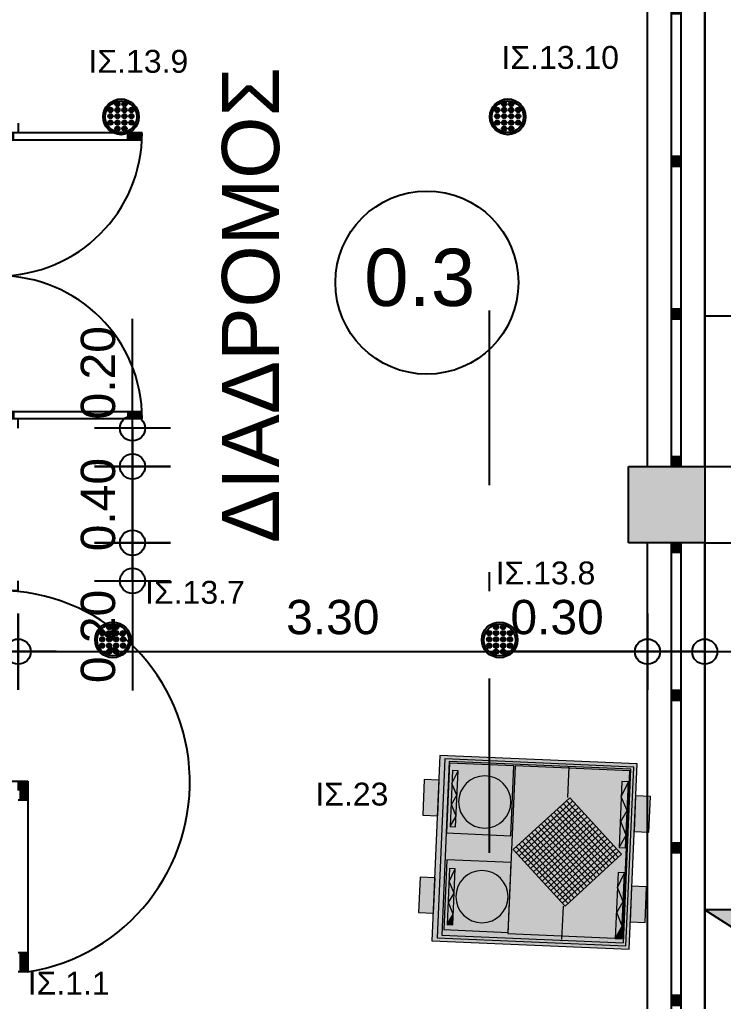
# Model space of a CAD drawing. Header units: metres. Extents: x 0 to 132, y -109 to 310.
# Drawn here: x 29.63 to 33.32, y 33.88 to 39.03 of the extents above; entities that cross this region are included whole.
import ezdxf

# ---------------------------------------------------------------- set-up
doc = ezdxf.new("R2010")
doc.units = ezdxf.units.M
doc.header["$LTSCALE"] = 0.036
doc.linetypes.add('DASHDOTX2', pattern=[50.8, 25.4, -12.7, 0, -12.7])
doc.layers.get('Defpoints').update_dxf_attribs({"color": 252})
for name, color, linetype in [('arxitektonika', 254, 'Continuous'), ('DIMBLK', 252, 'Continuous'), ('electext', 20, 'Continuous'), ('HLEK_FL001_SYMBOLS', 230, 'Continuous'), ('mihanologika text', 20, 'Continuous'), ('Parathira', 252, 'Continuous'), ('SYMBOLA', 160, 'Continuous')]:
    doc.layers.add(name, color=color, linetype=linetype)
doc.layers.add('fan enallaktis', color=162, linetype='Continuous', lineweight=0)
doc.layers.add('fan enallaktis hatch', color=141, linetype='Continuous', lineweight=0)
doc.styles.add('COMU-N', font='arial.ttf')
doc.styles.get("Standard").update_dxf_attribs({"font": 'arial.ttf'})
doc.dimstyles.new('CADWDOT', dxfattribs={"dimscale": 0.1, "dimtxt": 1.8, "dimasz": 0.08, "dimexe": 2, "dimexo": 0, "dimgap": 0.09, "dimtad": 0, "dimrnd": 0.001, "dimzin": 0, "dimdsep": 46, "dimtxsty": 'Standard', "dimblk1": 'ARTDIM', "dimblk2": 'ARTDIM', "dimsah": 1, "dimcen": 0.09, "dimdle": 0.05, "dimse1": 1, "dimse2": 1, "dimadec": 0, "dimazin": 0, "dimtfac": 1, "dimtmove": 0, "dimatfit": 3, "dimldrblk": 'ARTDIM', "dimfxl": 2, "dimtvp": 0.9999, "dimtolj": 1, "dimtzin": 0, "dimarcsym": 0})

# ---------------------------------------------------------------- blocks, each defined once
blk = doc.blocks.new('A$C4D975F44')
at = {"layer": 'Parathira'}
for p, q in [((-0.2, 1.55), (-0.2, 1.6)), ((0, 1.6), (0, 1.55)), ((0, 1.55), (-0.2, 1.55)), ((-0.1, 1.55), (-0.1, 1.5125)), ((0.65, 1.55), (-0.1, 1.55)), ((-0.025, 1.5125), (-0.025, 1.55)), ((0.575, 1.5125), (0.575, 1.55)), ((-0.1, 1.5425), (-0.025, 1.5425)), ((-0.1, 1.535), (-0.025, 1.535)), ((-0.1, 1.5275), (-0.025, 1.5275)), ((-0.1, 1.52), (-0.025, 1.52)), ((-0.1, 1.5125), (0.6491, 1.5125)), ((0.575, 1.5425), (0.65, 1.5425)), ((0.575, 1.535), (0.6498, 1.535)), ((0.575, 1.5275), (0.6497, 1.5275)), ((0.575, 1.52), (0.6494, 1.52)), ((-0.1, 0.0875), (0.6491, 0.0875)), ((-0.1, 0.05), (-0.1, 0.0875)), ((-0.1, 0.08), (-0.025, 0.08)), ((-0.1, 0.0725), (-0.025, 0.0725)), ((-0.1, 0.065), (-0.025, 0.065)), ((-0.1, 0.0575), (-0.025, 0.0575)), ((-0.025, 0.0875), (-0.025, 0.05)), ((0.575, 0.0875), (0.575, 0.05)), ((0.575, 0.08), (0.6494, 0.08)), ((0.575, 0.0725), (0.6497, 0.0725)), ((0.575, 0.065), (0.6498, 0.065)), ((0.575, 0.0575), (0.65, 0.0575)), ((-0.2, 0.05), (-0.2, 0)), ((0, 0.05), (-0.2, 0.05)), ((0.65, 0.05), (-0.1, 0.05)), ((0, 0), (0, 0.05))]:
    blk.add_line(p, q, dxfattribs=at)
for centre, start, end in [((-0.1, 1.55), 270, 0), ((-0.1, 0.05), 0, 90)]:
    blk.add_arc(centre, 0.75, start, end, dxfattribs=at)
blk = doc.blocks.new('A$C30F022F0')
at = {"layer": 'Parathira'}
for p, q in [((-0.2, -0.2), (-0.2, -0.25)), ((0, -0.25), (0, -0.2)), ((-0.2, -0.25), (0, -0.25)), ((-0.1, -0.25), (-0.15, -0.25)), ((-0.2, -1.25), (0, -1.25)), ((-0.2, -1.3), (-0.2, -1.25)), ((0, -1.25), (0.05, -1.25)), ((0, -1.25), (0, -1.3)), ((0.01, -1.25), (0.01, -1.35)), ((0.02, -1.25), (0.02, -1.35)), ((0.03, -1.25), (0.03, -1.35)), ((0.04, -1.25), (0.04, -1.35)), ((0.05, -1.25), (0.05, -2.2498)), ((0.05, -1.35), (0, -1.35)), ((0.05, -2.15), (0, -2.15)), ((0.01, -2.15), (0.01, -2.2498)), ((0.02, -2.15), (0.02, -2.2498)), ((0.03, -2.15), (0.03, -2.2498)), ((0.04, -2.15), (0.04, -2.2498)), ((0.05, -2.2498), (0, -2.2498))]:
    blk.add_line(p, q, dxfattribs=at)
blk.add_arc((-0.1058, -1.256), 1.006, 278.9092, 89.67, dxfattribs=at)
blk = doc.blocks.new('ARTDIM')
at = {"layer": 'DIMBLK'}
for p, q in [((0, -24.9975), (0, 24.9975)), ((-24.9975, 0), (24.9975, 0))]:
    blk.add_line(p, q, dxfattribs=at)
blk.add_circle((0, 0), 8.25, dxfattribs=at)
blk = doc.blocks.new('*D249')
at = {"layer": 'arxitektonika', "color": 0, "lineweight": -2}
for p, q in [((29.4182, 35.712), (28.6609, 35.712)), ((29.6102, 35.712), (29.4262, 35.712))]:
    blk.add_line(p, q, dxfattribs=at)
at = {"layer": 'Defpoints', "color": 0, "transparency": 16777216}
for p in [(29.6182, 35.712), (29.4182, 33.083), (29.6182, 33.083)]:
    blk.add_point(p, dxfattribs=at)
at = {"layer": 'arxitektonika', "color": 0, "lineweight": -2, "xscale": 0.008, "yscale": 0.008, "zscale": 0.008, "rotation": 180}
blk.add_blockref('ARTDIM', (29.4182, 35.712), dxfattribs=at)
at = {"layer": 'arxitektonika', "color": 0, "lineweight": -2, "xscale": 0.008, "yscale": 0.008, "zscale": 0.008}
blk.add_blockref('ARTDIM', (29.6182, 35.712), dxfattribs=at)
at = {"layer": 'arxitektonika', "color": 0, "insert": (28.9442, 35.892), "char_height": 0.18, "attachment_point": 5}
blk.add_mtext('\\A1;0.20', dxfattribs=at)
blk = doc.blocks.new('*D259')
at = {"layer": 'arxitektonika', "color": 0, "lineweight": -2}
for p, q in [((30.2178, 36.883), (30.2178, 37.4576)), ((30.2178, 36.691), (30.2178, 36.875))]:
    blk.add_line(p, q, dxfattribs=at)
at = {"layer": 'Defpoints', "color": 0, "transparency": 16777216}
for p in [(29.7956, 36.883), (30.2178, 36.883), (29.7956, 36.683)]:
    blk.add_point(p, dxfattribs=at)
at = {"layer": 'arxitektonika', "color": 0, "lineweight": -2, "xscale": 0.008, "yscale": 0.008, "zscale": 0.008}
for p, rotation in [((30.2178, 36.883), 90), ((30.2178, 36.683), 270)]:
    blk.add_blockref('ARTDIM', p, dxfattribs=dict(at, rotation=rotation))
at = {"layer": 'arxitektonika', "color": 0, "insert": (30.0378, 37.1743), "char_height": 0.18, "attachment_point": 5, "rotation": 90}
blk.add_mtext('\\A1;0.20', dxfattribs=at)
blk = doc.blocks.new('*D260')
at = {"layer": 'arxitektonika', "color": 0, "lineweight": -2}
blk.add_line((30.2178, 36.675), (30.2178, 36.291), dxfattribs=at)
at = {"layer": 'Defpoints', "color": 0, "transparency": 16777216}
for p in [(29.7956, 36.683), (29.7956, 36.283), (30.2178, 36.283)]:
    blk.add_point(p, dxfattribs=at)
at = {"layer": 'arxitektonika', "color": 0, "lineweight": -2, "xscale": 0.008, "yscale": 0.008, "zscale": 0.008}
for p, rotation in [((30.2178, 36.683), 90), ((30.2178, 36.283), 270)]:
    blk.add_blockref('ARTDIM', p, dxfattribs=dict(at, rotation=rotation))
at = {"layer": 'arxitektonika', "color": 0, "insert": (30.0378, 36.483), "char_height": 0.18, "attachment_point": 5, "rotation": 90}
blk.add_mtext('\\A1;0.40', dxfattribs=at)
blk = doc.blocks.new('*D261')
at = {"layer": 'arxitektonika', "color": 0, "lineweight": -2}
for p, q in [((30.2178, 36.275), (30.2178, 36.091)), ((30.2178, 36.083), (30.2178, 35.5084))]:
    blk.add_line(p, q, dxfattribs=at)
at = {"layer": 'Defpoints', "color": 0, "transparency": 16777216}
for p in [(29.7956, 36.283), (29.7956, 36.083), (30.2178, 36.083)]:
    blk.add_point(p, dxfattribs=at)
at = {"layer": 'arxitektonika', "color": 0, "lineweight": -2, "xscale": 0.008, "yscale": 0.008, "zscale": 0.008}
for p, rotation in [((30.2178, 36.283), 90), ((30.2178, 36.083), 270)]:
    blk.add_blockref('ARTDIM', p, dxfattribs=dict(at, rotation=rotation))
at = {"layer": 'arxitektonika', "color": 0, "insert": (30.0378, 35.7917), "char_height": 0.18, "attachment_point": 5, "rotation": 90}
blk.add_mtext('\\A1;0.20', dxfattribs=at)
blk = doc.blocks.new('A$C3D465094')
at = {"layer": 'Parathira'}
for p, q in [((0.175, 0), (0.175, -3.2)), ((0.225, 0), (0.175, 0)), ((0.175, 0), (0.175, -0.05)), ((0.185, 0), (0.185, -0.05)), ((0.195, 0), (0.195, -0.05)), ((0.205, 0), (0.205, -0.05)), ((0.215, 0), (0.215, -0.05)), ((0.225, 0), (0.225, -3.2)), ((0.225, -0.05), (0.225, 0)), ((0.175, -0.05), (0.225, -0.05)), ((0.225, -0.775), (0.175, -0.775)), ((0.175, -0.775), (0.175, -0.825)), ((0.185, -0.775), (0.185, -0.825)), ((0.195, -0.775), (0.195, -0.825)), ((0.205, -0.775), (0.205, -0.825)), ((0.215, -0.775), (0.215, -0.825)), ((0.225, -0.825), (0.225, -0.775)), ((0.175, -0.825), (0.225, -0.825)), ((0.225, -1.575), (0.175, -1.575)), ((0.175, -1.575), (0.175, -1.625)), ((0.185, -1.575), (0.185, -1.625)), ((0.195, -1.575), (0.195, -1.625)), ((0.205, -1.575), (0.205, -1.625)), ((0.215, -1.575), (0.215, -1.625)), ((0.225, -1.625), (0.225, -1.575)), ((0.175, -1.625), (0.225, -1.625)), ((0.225, -2.375), (0.175, -2.375)), ((0.175, -2.375), (0.175, -2.425)), ((0.185, -2.375), (0.185, -2.425)), ((0.195, -2.375), (0.195, -2.425)), ((0.205, -2.375), (0.205, -2.425)), ((0.215, -2.375), (0.215, -2.425)), ((0.225, -2.425), (0.225, -2.375)), ((0.175, -2.425), (0.225, -2.425)), ((0.225, -3.15), (0.175, -3.15)), ((0.175, -3.15), (0.175, -3.2)), ((0.185, -3.15), (0.185, -3.2)), ((0.195, -3.15), (0.195, -3.2)), ((0.205, -3.15), (0.205, -3.2)), ((0.215, -3.15), (0.215, -3.2)), ((0.225, -3.2), (0.225, -3.15)), ((0.175, -3.2), (0.225, -3.2))]:
    blk.add_line(p, q, dxfattribs=at)
blk = doc.blocks.new('*D262')
at = {"layer": 'arxitektonika', "color": 0, "lineweight": -2}
blk.add_line((29.6262, 35.712), (32.9102, 35.712), dxfattribs=at)
at = {"layer": 'Defpoints', "color": 0, "transparency": 16777216}
for p in [(32.9182, 35.712), (29.6182, 33.083), (32.9182, 33.083)]:
    blk.add_point(p, dxfattribs=at)
at = {"layer": 'arxitektonika', "color": 0, "lineweight": -2, "xscale": 0.008, "yscale": 0.008, "zscale": 0.008, "rotation": 180}
blk.add_blockref('ARTDIM', (29.6182, 35.712), dxfattribs=at)
at = {"layer": 'arxitektonika', "color": 0, "lineweight": -2, "xscale": 0.008, "yscale": 0.008, "zscale": 0.008}
blk.add_blockref('ARTDIM', (32.9182, 35.712), dxfattribs=at)
at = {"layer": 'arxitektonika', "color": 0, "insert": (31.2682, 35.892), "char_height": 0.18, "attachment_point": 5}
blk.add_mtext('\\A1;3.30', dxfattribs=at)
blk = doc.blocks.new('*D263')
at = {"layer": 'arxitektonika', "color": 0, "lineweight": -2}
for p, q in [((32.9182, 35.712), (32.1609, 35.712)), ((33.2102, 35.712), (32.9262, 35.712))]:
    blk.add_line(p, q, dxfattribs=at)
at = {"layer": 'Defpoints', "color": 0, "transparency": 16777216}
for p in [(32.9182, 36.283), (33.2182, 36.283), (33.2182, 35.712)]:
    blk.add_point(p, dxfattribs=at)
at = {"layer": 'arxitektonika', "color": 0, "lineweight": -2, "xscale": 0.008, "yscale": 0.008, "zscale": 0.008, "rotation": 180}
blk.add_blockref('ARTDIM', (32.9182, 35.712), dxfattribs=at)
at = {"layer": 'arxitektonika', "color": 0, "lineweight": -2, "xscale": 0.008, "yscale": 0.008, "zscale": 0.008}
blk.add_blockref('ARTDIM', (33.2182, 35.712), dxfattribs=at)
at = {"layer": 'arxitektonika', "color": 0, "insert": (32.4442, 35.892), "char_height": 0.18, "attachment_point": 5}
blk.add_mtext('\\A1;0.30', dxfattribs=at)
blk = doc.blocks.new('led downlight 26W xoneyto 18cm')
at = {"layer": 'HLEK_FL001_SYMBOLS'}
h = blk.add_hatch(color=256, dxfattribs=at)
h.paths.add_polyline_path([(45.0105, 62.6523, 1), (45.1976, 62.6523, 1)])
h.paths.add_polyline_path([(45.1872, 62.6523, 1), (45.0209, 62.6523, 1)], flags=16)
at = {"layer": 'HLEK_FL001_SYMBOLS', "linetype": 'Continuous', "lineweight": 0}
h = blk.add_hatch(color=11, dxfattribs=at)
h.dxf.hatch_style = 1
h.paths.add_polyline_path([(45.0985, 62.7188, 1), (45.0716, 62.7188, 1)])
h = blk.add_hatch(color=11, dxfattribs=at)
h.dxf.hatch_style = 1
h.paths.add_polyline_path([(45.1355, 62.7188, 1), (45.1087, 62.7188, 1)])
h = blk.add_hatch(color=11, dxfattribs=at)
h.dxf.hatch_style = 1
h.paths.add_polyline_path([(45.062, 62.688, 1), (45.0351, 62.688, 1)])
h = blk.add_hatch(color=11, dxfattribs=at)
h.dxf.hatch_style = 1
h.paths.add_polyline_path([(45.062, 62.6556, 1), (45.0351, 62.6556, 1)])
h = blk.add_hatch(color=11, dxfattribs=at)
h.dxf.hatch_style = 1
h.paths.add_polyline_path([(45.0985, 62.688, 1), (45.0716, 62.688, 1)])
h = blk.add_hatch(color=11, dxfattribs=at)
h.dxf.hatch_style = 1
h.paths.add_polyline_path([(45.0985, 62.6556, 1), (45.0716, 62.6556, 1)])
h = blk.add_hatch(color=11, dxfattribs=at)
h.dxf.hatch_style = 1
h.paths.add_polyline_path([(45.1355, 62.688, 1), (45.1087, 62.688, 1)])
h = blk.add_hatch(color=11, dxfattribs=at)
h.dxf.hatch_style = 1
h.paths.add_polyline_path([(45.1355, 62.6556, 1), (45.1087, 62.6556, 1)])
h = blk.add_hatch(color=11, dxfattribs=at)
h.dxf.hatch_style = 1
h.paths.add_polyline_path([(45.172, 62.688, 1), (45.1452, 62.688, 1)])
h = blk.add_hatch(color=11, dxfattribs=at)
h.dxf.hatch_style = 1
h.paths.add_polyline_path([(45.172, 62.6556, 1), (45.1452, 62.6556, 1)])
h = blk.add_hatch(color=11, dxfattribs=at)
h.dxf.hatch_style = 1
h.paths.add_polyline_path([(45.062, 62.6219, 1), (45.0351, 62.6219, 1)])
h = blk.add_hatch(color=11, dxfattribs=at)
h.dxf.hatch_style = 1
h.paths.add_polyline_path([(45.0985, 62.6219, 1), (45.0716, 62.6219, 1)])
h = blk.add_hatch(color=11, dxfattribs=at)
h.dxf.hatch_style = 1
h.paths.add_polyline_path([(45.0985, 62.5906, 1), (45.0716, 62.5906, 1)])
h = blk.add_hatch(color=11, dxfattribs=at)
h.dxf.hatch_style = 1
h.paths.add_polyline_path([(45.1355, 62.6219, 1), (45.1087, 62.6219, 1)])
h = blk.add_hatch(color=11, dxfattribs=at)
h.dxf.hatch_style = 1
h.paths.add_polyline_path([(45.1355, 62.5906, 1), (45.1087, 62.5906, 1)])
h = blk.add_hatch(color=11, dxfattribs=at)
h.dxf.hatch_style = 1
h.paths.add_polyline_path([(45.172, 62.6219, 1), (45.1452, 62.6219, 1)])
at = {"layer": 'HLEK_FL001_SYMBOLS'}
for radius in [0.0936, 0.0831]:
    blk.add_circle((45.1041, 62.6523), radius, dxfattribs=at)
at = {"layer": 'HLEK_FL001_SYMBOLS', "linetype": 'Continuous', "lineweight": 0}
for centre in [(45.0851, 62.7188), (45.1221, 62.7188), (45.0486, 62.688), (45.0486, 62.6556), (45.0851, 62.688), (45.0851, 62.6556), (45.1221, 62.688), (45.1221, 62.6556), (45.1586, 62.688), (45.1586, 62.6556), (45.0486, 62.6219), (45.0851, 62.6219), (45.0851, 62.5906), (45.1221, 62.6219), (45.1221, 62.5906), (45.1586, 62.6219)]:
    blk.add_circle(centre, 0.0134, dxfattribs=at)
blk = doc.blocks.new('gY1_a36')
at = {"layer": 'SYMBOLA', "color": 0}
blk.add_solid([(0.15, 0.075), (0.15, -0.075), (0, 0)], dxfattribs=at)
blk = doc.blocks.new('gY1_a40')
at = {"layer": 'SYMBOLA'}
for points in [[(0.15, 0.075), (0.15, -0.075), (0, 0)], [(0.01, 0), (0.31, 0.075), (0.285, 0)], [(0.31, -0.075), (0.285, 0), (0.01, 0)]]:
    blk.add_solid(points, dxfattribs=at)
blk = doc.blocks.new('fan enallaktis')
at = {"layer": 'fan enallaktis hatch'}
for points in [[(-1.2878, 0.0641), (-0.0609, 0.0641), (-0.0609, 1.2155), (-1.2878, 1.2155), (-1.2878, 1.0449), (-1.2842, 1.0449), (-1.2842, 0.824), (-1.2878, 0.824)], [(-1.2878, 0.439), (-1.2842, 0.439), (-1.2842, 0.2181), (-1.2878, 0.2181), (-1.2878, 0.0641), (-0.0609, 0.0641), (-0.0609, 1.2155), (-1.2878, 1.2155)], [(-1.2878, 0.0641), (-0.0609, 0.0641), (-0.0609, 0.824), (-0.0627, 0.824), (-0.0627, 1.0449), (-0.0609, 1.0449), (-0.0609, 1.2155), (-1.2878, 1.2155)], [(-1.2878, 0.0641), (-0.0609, 0.0641), (-0.0609, 0.263), (-0.0627, 0.263), (-0.0627, 0.4839), (-0.0609, 0.4839), (-0.0609, 1.2155), (-1.2878, 1.2155)], [(-1.2878, 0.0641), (-0.0609, 0.0641), (-0.0609, 0.824), (-0.0627, 0.824), (-0.0627, 1.0449), (-0.0609, 1.0449), (-0.0609, 1.2155), (-1.2878, 1.2155)], [(-1.2878, 0.0641), (-0.0609, 0.0641), (-0.0609, 1.2155), (-1.2878, 1.2155), (-1.2878, 1.0449), (-1.2842, 1.0449), (-1.2842, 0.824), (-1.2878, 0.824)], [(-1.1961, 0.8431), (-1.1619, 0.9144), (-1.1933, 0.9743), (-1.1619, 1.0456), (-1.1961, 1.1112)], [(-1.1619, 1.0456), (-1.1619, 1.1112), (-1.1961, 1.1112)], [(-0.151, 0.8366), (-0.1107, 0.9204), (-0.1476, 0.9909), (-0.1107, 1.0748), (-0.1503, 1.1507), (-0.151, 1.1507)], [(-0.1107, 1.0748), (-0.1107, 1.1507), (-0.1503, 1.1507)], [(-1.2878, 1.0449), (-1.377, 1.0449), (-1.377, 0.824), (-1.2878, 0.824)], [(-1.1933, 0.9743), (-1.1619, 0.9144), (-1.1619, 1.0456)], [(-0.8257, 0.9287, 1), (-1.1502, 0.9287, 1)], [(-0.1107, 1.0748), (-0.1476, 0.9909), (-0.1107, 0.9204)], [(-0.0609, 0.824), (0.0301, 0.824), (0.0301, 1.0449), (-0.0609, 1.0449)], [(-1.1619, 0.9144), (-1.1961, 0.8431), (-1.1619, 0.7633)], [(-0.1107, 0.9204), (-0.151, 0.8366), (-0.1107, 0.7426)], [(-1.1961, 0.7633), (-1.1619, 0.7633), (-1.1961, 0.8431)], [(-0.151, 0.8366), (-0.151, 0.7426), (-0.1107, 0.7426)], [(-0.151, 0.2717), (-0.1107, 0.3556), (-0.1476, 0.426), (-0.1107, 0.5099), (-0.151, 0.5871)], [(-0.1107, 0.5871), (-0.151, 0.5871), (-0.1107, 0.5099)], [(-0.1107, 0.5099), (-0.1476, 0.426), (-0.1107, 0.3556)], [(-1.2878, 0.439), (-1.377, 0.439), (-1.377, 0.2181), (-1.2878, 0.2181)], [(-0.0609, 0.263), (0.0301, 0.263), (0.0301, 0.4839), (-0.0609, 0.4839)], [(-0.1107, 0.1778), (-0.1107, 0.3556), (-0.151, 0.2717)], [(-0.151, 0.1778), (-0.1107, 0.1778), (-0.151, 0.2717)]]:
    blk.add_hatch(color=256, dxfattribs=at).paths.add_polyline_path(points)
h = blk.add_hatch(color=256, dxfattribs=at)
h.paths.add_polyline_path([(-1.2878, 1.0449), (-1.2842, 1.0449), (-1.2842, 0.824), (-1.2878, 0.824), (-1.2878, 0.439), (-1.2842, 0.439), (-1.2842, 0.2181), (-1.2878, 0.2181), (-1.2878, 0.0641), (-0.0609, 0.0641), (-0.0609, 0.263), (-0.0627, 0.263), (-0.0627, 0.4839), (-0.0609, 0.4839), (-0.0609, 0.824), (-0.0627, 0.824), (-0.0627, 1.0449), (-0.0609, 1.0449), (-0.0609, 1.2155), (-1.2878, 1.2155)])
h.paths.add_polyline_path([(-1.2551, 0.0851), (-0.0819, 0.0851), (-0.0819, 1.1956), (-1.2551, 1.1956)], flags=16)
h.paths.add_polyline_path([(-1.2265, 1.178), (-0.0987, 1.178), (-0.0987, 0.0995), (-1.2265, 0.0995)], flags=0)
h.paths.add_polyline_path([(-1.2161, 1.1431), (-0.8172, 1.1431), (-0.8172, 1.1507), (-0.151, 1.1507), (-0.151, 1.1519), (-0.1058, 1.1519), (-0.1058, 0.1091), (-0.8172, 0.1091), (-0.8172, 0.7097), (-1.2161, 0.7097)], flags=0)
h.paths.add_polyline_path([(-1.1961, 1.1112), (-1.1619, 1.1112), (-1.1619, 0.7633), (-1.1961, 0.7633)], flags=0)
h.paths.add_polyline_path([(-0.8257, 0.9287, -1), (-1.1502, 0.9287, -1)], flags=0)
h.paths.add_polyline_path([(-1.0821, 1.0511), (-0.8379, 0.929), (-1.0821, 0.8069)], flags=0)
h.paths.add_polyline_path([(-1.2243, 0.5433), (-0.825, 0.5433), (-0.825, 0.1098), (-1.2243, 0.1098)], flags=0)
h.paths.add_polyline_path([(-1.2043, 0.5031), (-1.1701, 0.5031), (-1.1701, 0.1552), (-1.2043, 0.1552)], flags=0)
h.paths.add_polyline_path([(-0.8339, 0.3409, -1), (-1.1583, 0.3409, -1)], flags=0)
h.paths.add_polyline_path([(-0.4706, 0.966), (-0.1336, 0.629), (-0.4706, 0.292), (-0.8077, 0.629)], flags=0)
h.paths.add_polyline_path([(-0.7696, 0.6299), (-0.4704, 0.9291), (-0.1713, 0.6299), (-0.4704, 0.3308)], flags=0)
h.paths.add_polyline_path([(-0.7338, 0.6309), (-0.4704, 0.8942), (-0.2071, 0.6309), (-0.4704, 0.3676)], flags=0)
h.paths.add_polyline_path([(-0.6954, 0.6324), (-0.4704, 0.8574), (-0.2455, 0.6324), (-0.4704, 0.4075)], flags=0)
h.paths.add_polyline_path([(-0.657, 0.6309), (-0.4704, 0.8175), (-0.2838, 0.6309), (-0.4704, 0.4443)], flags=0)
h.paths.add_polyline_path([(-0.6204, 0.6307), (-0.4704, 0.7807), (-0.3205, 0.6307), (-0.4704, 0.4807)], flags=0)
h.paths.add_polyline_path([(-0.5838, 0.6309), (-0.4704, 0.7442), (-0.3571, 0.6309), (-0.4704, 0.5176)], flags=0)
h.paths.add_polyline_path([(-0.5454, 0.6324), (-0.4704, 0.7074), (-0.3955, 0.6324), (-0.4704, 0.5574)], flags=0)
h.paths.add_polyline_path([(-0.5071, 0.6309), (-0.4704, 0.6675), (-0.4338, 0.6309), (-0.4704, 0.5943)], flags=0)
h.paths.add_polyline_path([(-0.9019, 0.4626), (-0.9019, 0.2185), (-1.1461, 0.3405)], flags=0)
h.paths.add_polyline_path([(-0.151, 0.5871), (-0.1107, 0.5871), (-0.1107, 0.1778), (-0.151, 0.1778)], flags=0)
h = blk.add_hatch(color=256, dxfattribs=at)
h.paths.add_polyline_path([(-1.2161, 0.7097), (-1.2161, 1.1431), (-0.8172, 1.1431), (-0.8172, 1.1507), (-0.151, 1.1507), (-0.151, 1.1519), (-0.1107, 1.1519), (-0.1107, 1.1507), (-0.1058, 1.1507), (-0.1058, 0.1091), (-0.4829, 0.1091), (-0.4829, 0.0995), (-0.0987, 0.0995), (-0.0987, 1.178), (-1.2265, 1.178), (-1.2265, 0.0995), (-0.4829, 0.0995), (-0.4829, 0.1091), (-0.8172, 0.1091), (-0.8172, 0.7097)])
h.paths.add_polyline_path([(-0.825, 0.5433), (-0.825, 0.1098), (-1.2243, 0.1098), (-1.2243, 0.5433)], flags=16)
h.paths.add_polyline_path([(-1.1701, 0.5031), (-1.1701, 0.1552), (-1.2043, 0.1552), (-1.2043, 0.5031)], flags=0)
h.paths.add_polyline_path([(-0.8339, 0.3409, -1), (-1.1583, 0.3409, -1)], flags=0)
h.paths.add_polyline_path([(-0.9019, 0.4626), (-0.9019, 0.2185), (-1.1461, 0.3405)], flags=0)
h = blk.add_hatch(color=256, dxfattribs=at)
h.paths.add_polyline_path([(-0.8172, 0.1091), (-0.1058, 0.1091), (-0.1058, 1.1507), (-0.8168, 1.1507), (-0.8168, 0.7097), (-0.8172, 0.7097)])
h.paths.add_polyline_path([(-0.8257, 0.9287, 1), (-1.1502, 0.9287, 1)])
h.paths.add_polyline_path([(-0.8379, 0.929), (-1.0821, 0.8069), (-1.0821, 1.0511)], flags=16)
h.paths.add_polyline_path([(-1.1619, 1.1112), (-1.1619, 0.7633), (-1.1961, 0.7633), (-1.1961, 1.1112)])
h = blk.add_hatch(color=256, dxfattribs=at)
h.paths.add_polyline_path([(-0.8168, 1.1507), (-0.8168, 0.7097), (-0.8172, 0.7097), (-0.8172, 0.1091), (-0.1058, 0.1091), (-0.1058, 0.7426), (-0.151, 0.7426), (-0.151, 1.1507)])
h.paths.add_polyline_path([(-0.4706, 0.966), (-0.1336, 0.629), (-0.4706, 0.292), (-0.8077, 0.629)], flags=16)
h.paths.add_polyline_path([(-0.4704, 0.9291), (-0.1713, 0.6299), (-0.4704, 0.3308), (-0.7696, 0.6299)], flags=0)
h.paths.add_polyline_path([(-0.4704, 0.8942), (-0.2071, 0.6309), (-0.4704, 0.3676), (-0.7338, 0.6309)], flags=0)
h.paths.add_polyline_path([(-0.2455, 0.6324), (-0.4704, 0.4075), (-0.6954, 0.6324), (-0.4704, 0.8574)], flags=0)
h.paths.add_polyline_path([(-0.2838, 0.6309), (-0.4704, 0.4443), (-0.657, 0.6309), (-0.4704, 0.8175)], flags=0)
h.paths.add_polyline_path([(-0.3205, 0.6307), (-0.4704, 0.4807), (-0.6204, 0.6307), (-0.4704, 0.7807)], flags=0)
h.paths.add_polyline_path([(-0.3571, 0.6309), (-0.4704, 0.5176), (-0.5838, 0.6309), (-0.4704, 0.7442)], flags=0)
h.paths.add_polyline_path([(-0.3955, 0.6324), (-0.4704, 0.5574), (-0.5454, 0.6324), (-0.4704, 0.7074)], flags=0)
h.paths.add_polyline_path([(-0.4338, 0.6309), (-0.4704, 0.5943), (-0.5071, 0.6309), (-0.4704, 0.6675)], flags=0)
h.paths.add_polyline_path([(-0.151, 0.5871), (-0.1107, 0.5871), (-0.1107, 0.1778), (-0.151, 0.1778)], flags=16)
h = blk.add_hatch(color=256, dxfattribs=at)
h.paths.add_polyline_path([(-1.2243, 0.1098), (-0.825, 0.1098), (-0.825, 0.5433), (-1.2243, 0.5433)])
h.paths.add_polyline_path([(-0.8339, 0.3409, 1), (-1.1583, 0.3409, 1)], flags=16)
h.paths.add_polyline_path([(-1.1461, 0.3405), (-0.9019, 0.4626), (-0.9019, 0.2185)], flags=0)
at = {"layer": 'fan enallaktis'}
for p, q in [((-0.4829, 0.966), (-0.4829, 1.173)), ((-1.1961, 1.1112), (-1.1619, 1.0456)), ((-0.151, 1.1519), (-0.1107, 1.0748)), ((-1.1619, 1.0456), (-1.1933, 0.9743)), ((-0.1107, 1.0748), (-0.1476, 0.9909)), ((-0.1476, 0.9909), (-0.1107, 0.9204)), ((-1.1619, 0.9144), (-1.1961, 0.8431)), ((-1.1933, 0.9743), (-1.1619, 0.9144)), ((-0.7877, 0.6119), (-0.4516, 0.9479)), ((-0.7702, 0.5944), (-0.4342, 0.9305)), ((-0.5057, 0.9295), (-0.1697, 0.5934)), ((-0.4883, 0.947), (-0.1522, 0.6109)), ((-0.1107, 0.9204), (-0.151, 0.8366)), ((-0.7518, 0.576), (-0.4157, 0.9121)), ((-0.7319, 0.5561), (-0.3958, 0.8921)), ((-0.7135, 0.5376), (-0.3774, 0.8737)), ((-0.6953, 0.5194), (-0.3592, 0.8555)), ((-0.5807, 0.8545), (-0.2446, 0.5185)), ((-0.5625, 0.8727), (-0.2264, 0.5367)), ((-0.5441, 0.8912), (-0.208, 0.5551)), ((-0.5241, 0.9111), (-0.1881, 0.575)), ((-1.1961, 0.8431), (-1.1619, 0.7633)), ((-0.6768, 0.501), (-0.3408, 0.8371)), ((-0.6569, 0.4811), (-0.3208, 0.8171)), ((-0.6385, 0.4627), (-0.3024, 0.7987)), ((-0.6375, 0.7978), (-0.3014, 0.4617)), ((-0.6191, 0.8162), (-0.283, 0.4801)), ((-0.5991, 0.8361), (-0.2631, 0.5)), ((-0.151, 0.8366), (-0.1107, 0.7426)), ((-0.6941, 0.7412), (-0.358, 0.4051)), ((-0.6741, 0.7611), (-0.338, 0.4251)), ((-0.6557, 0.7795), (-0.3196, 0.4435)), ((-0.6203, 0.4444), (-0.2842, 0.7805)), ((-0.6019, 0.426), (-0.2658, 0.7621)), ((-0.5819, 0.4061), (-0.2458, 0.7422)), ((-0.7491, 0.6861), (-0.413, 0.3501)), ((-0.7307, 0.7046), (-0.3946, 0.3685)), ((-0.7125, 0.7228), (-0.3764, 0.3867)), ((-0.5635, 0.3877), (-0.2274, 0.7237)), ((-0.5453, 0.3695), (-0.2092, 0.7055)), ((-0.5269, 0.351), (-0.1908, 0.6871)), ((-0.7875, 0.6478), (-0.4514, 0.3117)), ((-0.7691, 0.6662), (-0.433, 0.3301)), ((-0.5069, 0.3311), (-0.1708, 0.6672)), ((-0.4885, 0.3127), (-0.1524, 0.6488)), ((-0.151, 0.5871), (-0.1107, 0.5099)), ((-1.2043, 0.5031), (-1.1701, 0.4376)), ((-0.1107, 0.5099), (-0.1476, 0.426)), ((-1.1701, 0.4376), (-1.2014, 0.3663)), ((-1.2014, 0.3663), (-1.1701, 0.3064)), ((-0.1476, 0.426), (-0.1107, 0.3556)), ((-1.1701, 0.3064), (-1.2043, 0.2351)), ((-0.1107, 0.3556), (-0.151, 0.2717)), ((-0.4829, 0.292), (-0.4829, 0.0996)), ((-0.151, 0.2717), (-0.1107, 0.1778)), ((-1.2043, 0.2351), (-1.1701, 0.1552))]:
    blk.add_line(p, q, dxfattribs=at)
for points in [[(-1.2878, 1.2155), (-0.0609, 1.2155), (-0.0609, 0.0641), (-1.2878, 0.0641)], [(-1.2551, 1.1956), (-0.0819, 1.1956), (-0.0819, 0.0851), (-1.2551, 0.0851)], [(-1.2265, 1.178), (-0.0987, 1.178), (-0.0987, 0.0995), (-1.2265, 0.0995)], [(-1.2161, 1.1431), (-0.8168, 1.1431), (-0.8168, 0.7097), (-1.2161, 0.7097)], [(-1.1961, 1.1112), (-1.1619, 1.1112), (-1.1619, 0.7633), (-1.1961, 0.7633)], [(-0.8172, 1.1507), (-0.1058, 1.1507), (-0.1058, 0.1091), (-0.8172, 0.1091)], [(-0.151, 1.1519), (-0.1107, 1.1519), (-0.1107, 0.7426), (-0.151, 0.7426)], [(-1.377, 1.0449), (-1.2842, 1.0449), (-1.2842, 0.824), (-1.377, 0.824)], [(-0.0627, 1.0449), (0.0301, 1.0449), (0.0301, 0.824), (-0.0627, 0.824)], [(-0.4706, 0.292), (-0.1336, 0.629), (-0.4706, 0.966), (-0.8077, 0.629)], [(-0.151, 0.5871), (-0.1107, 0.5871), (-0.1107, 0.1778), (-0.151, 0.1778)], [(-1.2243, 0.5433), (-0.825, 0.5433), (-0.825, 0.1098), (-1.2243, 0.1098)], [(-1.2043, 0.5031), (-1.1701, 0.5031), (-1.1701, 0.1552), (-1.2043, 0.1552)], [(-1.377, 0.439), (-1.2842, 0.439), (-1.2842, 0.2181), (-1.377, 0.2181)], [(-0.0627, 0.4839), (0.0301, 0.4839), (0.0301, 0.263), (-0.0627, 0.263)]]:
    blk.add_lwpolyline(points, close=True, dxfattribs=at)
for centre in [(-0.9879, 0.9287), (-0.9961, 0.3409)]:
    blk.add_circle(centre, 0.1622, dxfattribs=at)
at = {"layer": 'fan enallaktis', "xscale": 1.627830749999999, "yscale": 1.627830749999999, "zscale": 1.627830749999999, "rotation": 180}
blk.add_blockref('gY1_a36', (-0.8379, 0.9298), dxfattribs=at)
at = {"layer": 'fan enallaktis', "color": 240}
for p, xscale, yscale, zscale, rotation in [((-0.3247, 0.8385), 0.5471699999999998, 0.5471699999999998, 0.5471699999999998, 46.90418803826589), ((-0.6305, 0.8287), 0.5471699999999997, 0.5471699999999997, 0.5471699999999997, 139.998246099921), ((-0.7718, 0.3355), 0.5471699999999998, 0.5471699999999998, 0.5471699999999998, 41.27729920653211), ((-0.1746, 0.3136), 0.5471699999999999, 0.5471699999999999, 0.5471699999999999, 142.2600130889486)]:
    blk.add_blockref('gY1_a40', p, dxfattribs=dict(at, xscale=xscale, yscale=yscale, zscale=zscale, rotation=rotation))
at = {"layer": 'fan enallaktis', "xscale": 1.627830749999999, "yscale": 1.627830749999999, "zscale": 1.627830749999999}
blk.add_blockref('gY1_a36', (-1.1461, 0.3397), dxfattribs=at)

msp = doc.modelspace()

# ---------------------------------------------------------------- hatches: boundary and pattern name
at = {"layer": 'arxitektonika'}
msp.add_hatch(color=256, dxfattribs=at).paths.add_polyline_path([(32.8182, 36.283), (33.2182, 36.283), (33.2182, 36.683), (32.8182, 36.683)])
h = msp.add_hatch(color=256, dxfattribs=at)
h.paths.add_polyline_path([(34.1182, 34.3587), (33.6182, 34.3587), (33.6182, 34.1028), (33.687, 34.0587)])
h.paths.add_polyline_path([(33.6182, 34.3587), (33.2182, 34.3587), (33.6182, 34.1028)])

# ---------------------------------------------------------------- linework, layer by layer
for p, q in [((32.9182, 36.683), (32.9182, 39.883)), ((33.2182, 36.683), (33.2182, 39.883)), ((34.1182, 37.4711), (33.2182, 37.4711)), ((32.8182, 36.283), (32.8182, 36.683)), ((32.8182, 36.683), (33.2182, 36.683)), ((33.2182, 36.683), (33.2182, 36.283)), ((33.2182, 36.683), (33.6182, 36.683)), ((33.2182, 36.283), (32.8182, 36.283)), ((32.9182, 33.083), (32.9182, 36.283)), ((33.2182, 33.083), (33.2182, 36.283)), ((33.2182, 36.283), (33.6182, 36.283)), ((34.1182, 34.3587), (33.2182, 34.3587)), ((33.2182, 34.3587), (33.687, 34.0587))]:
    msp.add_line(p, q, dxfattribs=at)
at = {"layer": 'arxitektonika', "linetype": 'DASHDOTX2'}
msp.add_line((32.0882, 37.5), (32.0882, 34.5939), dxfattribs=at)
at = {"layer": 'arxitektonika'}
msp.add_lwpolyline([(22.0182, 47.283), (33.2182, 47.283), (33.2182, 32.883), (35.2182, 32.883), (35.2182, 33.083), (35.6182, 33.083), (40.8182, 27.783), (40.8182, 25.383), (55.1182, 25.383), (55.1182, 14.183), (11.4182, 14.183), (11.4182, 25.383), (22.0182, 25.383)], close=True, dxfattribs=at)
msp.add_circle((31.7614, 37.647), 0.48, dxfattribs=at)

# ---------------------------------------------------------------- block references
for name, p in [('A$C3D465094', (32.8682, 39.883)), ('A$C4D975F44', (29.6182, 36.883)), ('A$C3D465094', (32.8682, 36.283)), ('A$C30F022F0', (29.6182, 36.283))]:
    msp.add_blockref(name, p, dxfattribs=at)
at = {"layer": 'fan enallaktis', "xscale": -0.8449999999938879, "yscale": 0.8450000000302681, "zscale": 0.8450000000000001, "rotation": 177.5329116529687}
msp.add_blockref('fan enallaktis', (32.9182, 35.1753), dxfattribs=at)
at = {"layer": 'HLEK_FL001_SYMBOLS', "linetype": 'Continuous', "lineweight": 0}
for p in [(-14.9465, -24.1358), (-12.9184, -24.1358), (-14.9893, -26.8786), (-12.9612, -26.8786)]:
    msp.add_blockref('led downlight 26W xoneyto 18cm', p, dxfattribs=at)

# ---------------------------------------------------------------- texts
at = {"layer": 'arxitektonika', "style": 'COMU-N'}
msp.add_text('ΔΙΑΔΡΟΜΟΣ', height=0.3, rotation=90, dxfattribs=at).set_placement((30.9867, 36.2814))
msp.add_text('0.3', height=0.3, dxfattribs=at).set_placement((31.4325, 37.5246))
at = {"layer": 'electext', "char_height": 0.12, "attachment_point": 1}
for s, width, insert in [('ΙΣ.13.9', 0.551537, (29.9872, 38.8675)), ('ΙΣ.13.10', 0.500468, (32.1525, 38.888)), ('ΙΣ.13.8', 0.388118, (32.1219, 36.1845)), ('ΙΣ.13.7', 0.265141, (30.2838, 36.083)), ('ΙΣ.23', 0.281772, (31.1764, 35.0249))]:
    msp.add_mtext_dynamic_manual_height_columns(s, width=width, gutter_width=0.6, heights=[0], dxfattribs=dict(at, insert=insert))
at = {"layer": 'mihanologika text', "insert": (29.6682, 34.0332), "char_height": 0.12, "attachment_point": 1}
msp.add_mtext_dynamic_manual_height_columns('ΙΣ.1.1', width=0.280812, gutter_width=0.6, heights=[0], dxfattribs=at)

# ---------------------------------------------------------------- dimensions: what is measured, and where the dimension line sits
at = {"layer": 'arxitektonika'}
for base, p1, p2, picture, middle in [((30.2178, 36.883), (29.7956, 36.683), (29.7956, 36.883), '*D259', (30.0378, 37.1743)), ((30.2178, 36.083), (29.7956, 36.283), (29.7956, 36.083), '*D261', (30.0378, 35.7917))]:
    dim = msp.add_linear_dim(base=base, p1=p1, p2=p2, angle=90, dimstyle='CADWDOT', dxfattribs=at)
    dim.commit()
    dim.dimension.update_dxf_attribs({"geometry": picture, "text_midpoint": middle})
dim = msp.add_linear_dim(base=(30.2178, 36.283), p1=(29.7956, 36.683), p2=(29.7956, 36.283), angle=90, dimstyle='CADWDOT', dxfattribs=at)
dim.commit()
dim.dimension.update_dxf_attribs({"geometry": '*D260', "text_midpoint": (30.2178, 36.483), "dimtype": 160})
for base, p1, p2, picture, middle in [((33.2182, 35.712), (32.9182, 36.283), (33.2182, 36.283), '*D263', (32.4442, 35.712)), ((29.6182, 35.712), (29.4182, 33.083), (29.6182, 33.083), '*D249', (28.9442, 35.712))]:
    dim = msp.add_linear_dim(base=base, p1=p1, p2=p2, dimstyle='CADWDOT', dxfattribs=at)
    dim.commit()
    dim.dimension.update_dxf_attribs({"geometry": picture, "text_midpoint": middle, "dimtype": 160})
dim = msp.add_linear_dim(base=(32.9182, 35.712), p1=(29.6182, 33.083), p2=(32.9182, 33.083), dimstyle='CADWDOT', dxfattribs=at)
dim.commit()
dim.dimension.update_dxf_attribs({"geometry": '*D262', "text_midpoint": (31.2682, 35.892)})

doc.saveas('drawing.dxf')
